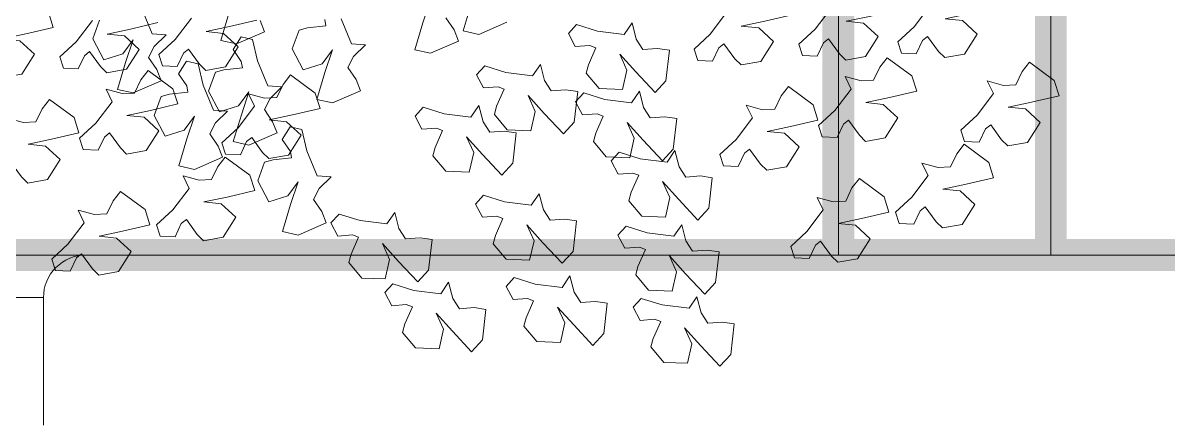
# Model space of a CAD drawing. Header units: metres. Extents: x 8 to 2416, y -346 to 476.
# Drawn here: x 218.993 to 220.071, y -224.396 to -224.018 of the extents above; entities that cross this region are included whole.
import ezdxf

# ---------------------------------------------------------------- set-up
doc = ezdxf.new("R2010")
doc.units = ezdxf.units.M
doc.linetypes.add('0', pattern=[0])
doc.layers.get('0').update_dxf_attribs({"color": 250, "linetype": '0', "lineweight": 20})
for name, color, linetype, lineweight in [('A-DOOR', 35, 'Continuous', 5), ('A-WALL', 250, 'Continuous', 20), ('ARBOLES', 86, 'Continuous', 0), ('baños', 140, 'Continuous', 0), ('muros bajitos', 252, 'Continuous', 5)]:
    doc.layers.add(name, color=color, linetype=linetype, lineweight=lineweight)
doc.layers.add('REVESTIMIENTO EXTERIOR', color=7, linetype='Continuous', lineweight=5, true_color=0xffdebd)
doc.styles.get("Standard").update_dxf_attribs({"font": 'arial.ttf', "height": 0.1875})

# ---------------------------------------------------------------- blocks, each defined once
blk = doc.blocks.new('TREES')
at = {"layer": 'ARBOLES', "color": 252, "true_color": 0x8da178}
for p, q in [((0.11048, -0.05868), (0.10592, -0.06602)), ((0.12296, -0.06028), (0.1315, -0.0574)), ((0.06666, -0.06585), (0.06467, -0.06112)), ((0.07895, -0.06243), (0.07438, -0.06977)), ((0.09143, -0.06403), (0.09996, -0.06115)), ((0.11558, -0.06257), (0.12296, -0.06028)), ((0.05813, -0.06873), (0.06666, -0.06585)), ((0.08405, -0.06632), (0.09143, -0.06403)), ((0.10592, -0.06602), (0.10119, -0.07129)), ((0.12118, -0.06261), (0.11558, -0.06257)), ((0.12628, -0.06651), (0.12118, -0.06261)), ((0.04565, -0.06712), (0.04108, -0.07447)), ((0.05075, -0.07102), (0.05813, -0.06873)), ((0.07438, -0.06977), (0.06966, -0.07503)), ((0.08965, -0.06636), (0.08405, -0.06632)), ((0.09475, -0.07025), (0.08965, -0.06636)), ((0.10906, -0.07016), (0.11054, -0.06871)), ((0.11054, -0.06871), (0.11449, -0.07317)), ((0.12287, -0.07324), (0.12628, -0.06651)), ((-0.04933, -0.07203), (-0.05103, -0.07956)), ((-0.03613, -0.07207), (-0.03791, -0.08089)), ((0.01577, -0.07329), (0.01361, -0.07721)), ((0.0176, -0.07831), (0.01577, -0.07329)), ((0.05635, -0.07106), (0.05075, -0.07102)), ((0.06145, -0.07495), (0.05635, -0.07106)), ((0.07753, -0.07391), (0.07901, -0.07246)), ((0.07901, -0.07246), (0.08296, -0.07692)), ((0.09133, -0.07699), (0.09475, -0.07025)), ((0.10119, -0.07129), (0.10268, -0.07482)), ((0.10744, -0.07457), (0.10906, -0.07016)), ((0.11449, -0.07317), (0.11665, -0.07495)), ((0.11665, -0.07495), (0.12287, -0.07324)), ((-0.03282, -0.08153), (-0.02421, -0.07679)), ((-0.00196, -0.07547), (-0.00427, -0.07853)), ((0.00496, -0.07693), (-0.00196, -0.07547)), ((0.01361, -0.07721), (0.00496, -0.07693)), ((0.04108, -0.07447), (0.03636, -0.07973)), ((0.05803, -0.08168), (0.06145, -0.07495)), ((0.06966, -0.07503), (0.07115, -0.07857)), ((0.07591, -0.07832), (0.07753, -0.07391)), ((0.08296, -0.07692), (0.08511, -0.0787)), ((0.08511, -0.0787), (0.09133, -0.07699)), ((0.09831, -0.0767), (0.0962, -0.07992)), ((0.10672, -0.08178), (0.09831, -0.0767)), ((0.10268, -0.07482), (0.10744, -0.07457)), ((0.14177, -0.07709), (0.14015, -0.0815)), ((0.14388, -0.07387), (0.14177, -0.07709)), ((0.15229, -0.07896), (0.14388, -0.07387)), ((-0.07319, -0.08835), (-0.07727, -0.08072)), ((-0.05103, -0.07956), (-0.05281, -0.08839)), ((-0.04084, -0.08086), (-0.04385, -0.07725)), ((-0.00427, -0.07853), (-0.00168, -0.08253)), ((0.02005, -0.08144), (0.0176, -0.07831)), ((0.02467, -0.08064), (0.02005, -0.08144)), ((0.02852, -0.08086), (0.02467, -0.08064)), ((0.03636, -0.07973), (0.03785, -0.08326)), ((0.04261, -0.08302), (0.04423, -0.07861)), ((0.04423, -0.07861), (0.04571, -0.07715)), ((0.04571, -0.07715), (0.04966, -0.08161)), ((0.07115, -0.07857), (0.07591, -0.07832)), ((0.0962, -0.07992), (0.09458, -0.08432)), ((0.15428, -0.08369), (0.15229, -0.07896)), ((-0.13716, -0.09115), (-0.14124, -0.08352)), ((-0.11324, -0.08239), (-0.11501, -0.09122)), ((-0.10131, -0.08711), (-0.10304, -0.08368)), ((-0.08191, -0.08338), (-0.08775, -0.08458)), ((-0.08243, -0.08138), (-0.08191, -0.08338)), ((-0.04772, -0.08903), (-0.03911, -0.08429)), ((-0.03911, -0.08429), (-0.04084, -0.08086)), ((-0.03791, -0.08089), (-0.03282, -0.08153)), ((-0.00168, -0.08253), (0.00295, -0.08173)), ((0.00295, -0.08173), (0.00495, -0.08228)), ((0.00495, -0.08228), (0.00306, -0.08793)), ((0.01278, -0.08358), (0.01846, -0.08882)), ((0.01555, -0.08845), (0.01278, -0.08358)), ((0.02831, -0.09069), (0.02852, -0.08086)), ((0.03785, -0.08326), (0.04261, -0.08302)), ((0.04966, -0.08161), (0.05181, -0.08339)), ((0.05181, -0.08339), (0.05803, -0.08168)), ((0.08538, -0.08395), (0.0877, -0.08779)), ((0.09065, -0.08488), (0.08538, -0.08395)), ((0.09458, -0.08432), (0.09065, -0.08488)), ((0.10871, -0.08651), (0.10672, -0.08178)), ((0.13095, -0.08113), (0.13326, -0.08496)), ((0.13622, -0.08205), (0.13095, -0.08113)), ((0.14015, -0.0815), (0.13622, -0.08205)), ((0.14574, -0.08657), (0.15428, -0.08369)), ((-0.10992, -0.09186), (-0.10131, -0.08711)), ((-0.09036, -0.08555), (-0.09199, -0.09179)), ((-0.08775, -0.08458), (-0.09036, -0.08555)), ((0.00306, -0.08793), (0.0026, -0.09069)), ((0.0877, -0.08779), (0.08313, -0.09513)), ((0.10018, -0.08939), (0.10871, -0.08651)), ((0.13326, -0.08496), (0.1287, -0.09231)), ((0.13837, -0.08886), (0.14574, -0.08657)), ((-0.15433, -0.08835), (-0.15596, -0.09459)), ((-0.13268, -0.09106), (-0.13716, -0.09115)), ((-0.13612, -0.09516), (-0.13268, -0.09106)), ((-0.11501, -0.09122), (-0.10992, -0.09186)), ((-0.10869, -0.08947), (-0.11085, -0.09371)), ((-0.10489, -0.08994), (-0.10869, -0.08947)), ((-0.10269, -0.09667), (-0.10489, -0.08994)), ((-0.09199, -0.09179), (-0.08787, -0.09812)), ((-0.08195, -0.09565), (-0.07911, -0.09082)), ((-0.07911, -0.09082), (-0.08082, -0.09835)), ((-0.06871, -0.08826), (-0.07319, -0.08835)), ((-0.07215, -0.09236), (-0.06871, -0.08826)), ((-0.05281, -0.08839), (-0.04772, -0.08903)), ((-0.03001, -0.09144), (-0.03232, -0.09449)), ((-0.02309, -0.0929), (-0.03001, -0.09144)), ((-0.01228, -0.08925), (-0.01445, -0.09318)), ((-0.01045, -0.09428), (-0.01228, -0.08925)), ((0.0026, -0.09069), (0.00719, -0.09522)), ((0.01473, -0.09481), (0.01555, -0.08845)), ((0.01846, -0.08882), (0.02522, -0.09477)), ((0.02522, -0.09477), (0.02831, -0.09069)), ((0.06764, -0.08889), (0.06553, -0.09211)), ((0.07605, -0.09398), (0.06764, -0.08889)), ((0.0928, -0.09168), (0.10018, -0.08939)), ((0.0984, -0.09172), (0.0928, -0.09168)), ((0.1035, -0.09561), (0.0984, -0.09172)), ((0.14397, -0.0889), (0.13837, -0.08886)), ((0.14907, -0.09279), (0.14397, -0.0889)), ((-0.15596, -0.09459), (-0.15184, -0.10092)), ((-0.14592, -0.09845), (-0.14308, -0.09362)), ((-0.14308, -0.09362), (-0.14479, -0.10115)), ((-0.1376, -0.09884), (-0.13612, -0.09516)), ((-0.11085, -0.09371), (-0.10785, -0.09732)), ((-0.07364, -0.09604), (-0.07215, -0.09236)), ((-0.03232, -0.09449), (-0.02973, -0.09849)), ((-0.01445, -0.09318), (-0.02309, -0.0929)), ((-0.00801, -0.09741), (-0.01045, -0.09428)), ((0.00719, -0.09522), (0.01473, -0.09481)), ((0.02015, -0.09488), (0.01799, -0.0988)), ((0.02199, -0.0999), (0.02015, -0.09488)), ((0.06553, -0.09211), (0.06391, -0.09652)), ((0.07804, -0.09871), (0.07605, -0.09398)), ((0.08313, -0.09513), (0.07841, -0.10039)), ((0.1287, -0.09231), (0.12398, -0.09757)), ((0.13185, -0.09645), (0.13333, -0.09499)), ((0.13333, -0.09499), (0.13728, -0.09945)), ((0.14565, -0.09953), (0.14907, -0.09279)), ((-0.15184, -0.10092), (-0.14592, -0.09845)), ((-0.1346, -0.10245), (-0.1376, -0.09884)), ((-0.12532, -0.09886), (-0.12749, -0.10311)), ((-0.12152, -0.09934), (-0.12532, -0.09886)), ((-0.10785, -0.09732), (-0.10733, -0.09933)), ((-0.09861, -0.10429), (-0.10269, -0.09667)), ((-0.08787, -0.09812), (-0.08195, -0.09565)), ((-0.08082, -0.09835), (-0.08259, -0.10718)), ((-0.07063, -0.09965), (-0.07364, -0.09604)), ((-0.02973, -0.09849), (-0.0251, -0.09769)), ((-0.0251, -0.09769), (-0.0231, -0.09825)), ((-0.0231, -0.09825), (-0.02499, -0.1039)), ((-0.00338, -0.09661), (-0.00801, -0.09741)), ((0.00046, -0.09682), (-0.00338, -0.09661)), ((0.00243, -0.09706), (0.00011, -0.10012)), ((0.00026, -0.10665), (0.00046, -0.09682)), ((0.00935, -0.09852), (0.00243, -0.09706)), ((0.01799, -0.0988), (0.00935, -0.09852)), ((0.05471, -0.09614), (0.05703, -0.09998)), ((0.05998, -0.09707), (0.05471, -0.09614)), ((0.06391, -0.09652), (0.05998, -0.09707)), ((0.06951, -0.10158), (0.07804, -0.09871)), ((0.08628, -0.09927), (0.08776, -0.09782)), ((0.08776, -0.09782), (0.09171, -0.10228)), ((0.10008, -0.10235), (0.1035, -0.09561)), ((0.12398, -0.09757), (0.12547, -0.1011)), ((0.13023, -0.10086), (0.13185, -0.09645)), ((-0.14479, -0.10115), (-0.14656, -0.10998)), ((-0.13286, -0.10588), (-0.1346, -0.10245)), ((-0.11932, -0.10606), (-0.12152, -0.09934)), ((-0.11578, -0.1015), (-0.11741, -0.10774)), ((-0.11317, -0.10052), (-0.11578, -0.1015)), ((-0.10733, -0.09933), (-0.11317, -0.10052)), ((-0.06889, -0.10308), (-0.07063, -0.09965)), ((-0.01527, -0.09954), (-0.00959, -0.10479)), ((-0.0125, -0.10441), (-0.01527, -0.09954)), ((0.00011, -0.10012), (0.00271, -0.10412)), ((0.02443, -0.10303), (0.02199, -0.0999)), ((0.02906, -0.10223), (0.02443, -0.10303)), ((0.0329, -0.10245), (0.02906, -0.10223)), ((0.0327, -0.11228), (0.0329, -0.10245)), ((0.05703, -0.09998), (0.05246, -0.10732)), ((0.06213, -0.10388), (0.06951, -0.10158)), ((0.07841, -0.10039), (0.0799, -0.10393)), ((0.08466, -0.10368), (0.08628, -0.09927)), ((0.09171, -0.10228), (0.09386, -0.10406)), ((0.09386, -0.10406), (0.10008, -0.10235)), ((0.12548, -0.10203), (0.12337, -0.10525)), ((0.12547, -0.1011), (0.13023, -0.10086)), ((0.13389, -0.10712), (0.12548, -0.10203)), ((0.13728, -0.09945), (0.13943, -0.10123)), ((0.13943, -0.10123), (0.14565, -0.09953)), ((-0.14147, -0.11062), (-0.13286, -0.10588)), ((-0.12749, -0.10311), (-0.12448, -0.10672)), ((-0.11524, -0.11368), (-0.11932, -0.10606)), ((-0.09413, -0.1042), (-0.09861, -0.10429)), ((-0.09757, -0.1083), (-0.09413, -0.1042)), ((-0.07751, -0.10782), (-0.06889, -0.10308)), ((-0.04841, -0.10646), (-0.05072, -0.10951)), ((-0.04149, -0.10791), (-0.04841, -0.10646)), ((-0.03068, -0.10427), (-0.03285, -0.10819)), ((-0.02885, -0.1093), (-0.03068, -0.10427)), ((-0.02499, -0.1039), (-0.02545, -0.10665)), ((-0.01332, -0.11078), (-0.0125, -0.10441)), ((-0.00959, -0.10479), (-0.00284, -0.11074)), ((0.00271, -0.10412), (0.00734, -0.10332)), ((0.00734, -0.10332), (0.00933, -0.10387)), ((0.00933, -0.10387), (0.00745, -0.10952)), ((0.01717, -0.10517), (0.02284, -0.11041)), ((0.01993, -0.11004), (0.01717, -0.10517)), ((0.06773, -0.10392), (0.06213, -0.10388)), ((0.07283, -0.10781), (0.06773, -0.10392)), ((0.0799, -0.10393), (0.08466, -0.10368)), ((0.12337, -0.10525), (0.12175, -0.10966)), ((-0.14656, -0.10998), (-0.14147, -0.11062)), ((-0.1298, -0.10992), (-0.13241, -0.11089)), ((-0.12396, -0.10872), (-0.1298, -0.10992)), ((-0.12448, -0.10672), (-0.12396, -0.10872)), ((-0.11741, -0.10774), (-0.11329, -0.11406)), ((-0.10737, -0.11159), (-0.10453, -0.10676)), ((-0.10453, -0.10676), (-0.10624, -0.1143)), ((-0.09905, -0.11198), (-0.09757, -0.1083)), ((-0.08259, -0.10718), (-0.07751, -0.10782)), ((-0.05072, -0.10951), (-0.04813, -0.11351)), ((-0.03285, -0.10819), (-0.04149, -0.10791)), ((-0.02641, -0.11243), (-0.02885, -0.1093)), ((-0.02545, -0.10665), (-0.02086, -0.11119)), ((-0.00284, -0.11074), (0.00026, -0.10665)), ((0.00745, -0.10952), (0.00698, -0.11228)), ((0.01911, -0.1164), (0.01993, -0.11004)), ((0.05246, -0.10732), (0.04774, -0.11259)), ((0.05561, -0.11147), (0.05709, -0.11001)), ((0.05709, -0.11001), (0.06104, -0.11447)), ((0.06942, -0.11454), (0.07283, -0.10781)), ((0.11255, -0.10929), (0.11486, -0.11312)), ((0.11782, -0.11022), (0.11255, -0.10929)), ((0.12175, -0.10966), (0.11782, -0.11022)), ((0.13588, -0.11185), (0.13389, -0.10712)), ((-0.13241, -0.11089), (-0.13404, -0.11713)), ((-0.11076, -0.1136), (-0.11524, -0.11368)), ((-0.1142, -0.1177), (-0.11076, -0.1136)), ((-0.11329, -0.11406), (-0.10737, -0.11159)), ((-0.09605, -0.11559), (-0.09905, -0.11198)), ((-0.04813, -0.11351), (-0.0435, -0.11271)), ((-0.0435, -0.11271), (-0.0415, -0.11326)), ((-0.0415, -0.11326), (-0.04339, -0.11892)), ((-0.02178, -0.11163), (-0.02641, -0.11243)), ((-0.01794, -0.11184), (-0.02178, -0.11163)), ((-0.02086, -0.11119), (-0.01332, -0.11078)), ((-0.01814, -0.12167), (-0.01794, -0.11184)), ((0.00698, -0.11228), (0.01157, -0.11681)), ((0.02284, -0.11041), (0.0296, -0.11636)), ((0.0296, -0.11636), (0.0327, -0.11228)), ((0.03329, -0.11272), (0.03112, -0.11664)), ((0.03512, -0.11775), (0.03329, -0.11272)), ((0.04774, -0.11259), (0.04923, -0.11612)), ((0.05399, -0.11588), (0.05561, -0.11147)), ((0.11486, -0.11312), (0.1103, -0.12047)), ((0.12734, -0.11473), (0.13588, -0.11185)), ((-0.13404, -0.11713), (-0.12992, -0.12346)), ((-0.124, -0.12099), (-0.12116, -0.11616)), ((-0.12116, -0.11616), (-0.12287, -0.12369)), ((-0.10624, -0.1143), (-0.10801, -0.12313)), ((-0.09431, -0.11903), (-0.09605, -0.11559)), ((-0.09029, -0.1167), (-0.09245, -0.12095)), ((-0.08648, -0.11718), (-0.09029, -0.1167)), ((-0.08429, -0.1239), (-0.08648, -0.11718)), ((-0.03367, -0.11456), (-0.02799, -0.1198)), ((-0.0309, -0.11943), (-0.03367, -0.11456)), ((0.01157, -0.11681), (0.01911, -0.1164)), ((0.01556, -0.1149), (0.01324, -0.11796)), ((0.02248, -0.11636), (0.01556, -0.1149)), ((0.03112, -0.11664), (0.02248, -0.11636)), ((0.04923, -0.11612), (0.05399, -0.11588)), ((0.06104, -0.11447), (0.06319, -0.11625)), ((0.06319, -0.11625), (0.06942, -0.11454)), ((0.09306, -0.11613), (0.09095, -0.11935)), ((0.10147, -0.12122), (0.09306, -0.11613)), ((0.11997, -0.11702), (0.12734, -0.11473)), ((0.12557, -0.11706), (0.11997, -0.11702)), ((0.13067, -0.12095), (0.12557, -0.11706)), ((-0.12992, -0.12346), (-0.124, -0.12099)), ((-0.11569, -0.12138), (-0.1142, -0.1177)), ((-0.10292, -0.12377), (-0.09431, -0.11903)), ((-0.09245, -0.12095), (-0.08945, -0.12456)), ((-0.04339, -0.11892), (-0.04385, -0.12167)), ((-0.03173, -0.1258), (-0.0309, -0.11943)), ((-0.02799, -0.1198), (-0.02124, -0.12576)), ((0.01324, -0.11796), (0.01584, -0.12196)), ((0.01584, -0.12196), (0.02047, -0.12116)), ((0.02047, -0.12116), (0.02247, -0.12171)), ((0.03756, -0.12087), (0.03512, -0.11775)), ((0.04219, -0.12007), (0.03756, -0.12087)), ((0.04603, -0.12029), (0.04219, -0.12007)), ((0.04583, -0.13012), (0.04603, -0.12029)), ((0.09095, -0.11935), (0.08933, -0.12375)), ((0.1103, -0.12047), (0.10558, -0.12573)), ((0.12725, -0.12769), (0.13067, -0.12095)), ((-0.12287, -0.12369), (-0.12464, -0.13252)), ((-0.11268, -0.12499), (-0.11569, -0.12138)), ((-0.10801, -0.12313), (-0.10292, -0.12377)), ((-0.08945, -0.12456), (-0.08893, -0.12656)), ((-0.08021, -0.13153), (-0.08429, -0.1239)), ((-0.04385, -0.12167), (-0.03926, -0.1262)), ((-0.02124, -0.12576), (-0.01814, -0.12167)), ((0.02247, -0.12171), (0.02058, -0.12736)), ((0.0303, -0.12301), (0.03597, -0.12825)), ((0.03307, -0.12788), (0.0303, -0.12301)), ((0.08013, -0.12338), (0.08245, -0.12722)), ((0.0854, -0.12431), (0.08013, -0.12338)), ((0.08933, -0.12375), (0.0854, -0.12431)), ((0.10346, -0.12594), (0.10147, -0.12122)), ((0.11183, -0.12902), (0.11345, -0.12461)), ((0.11345, -0.12461), (0.11493, -0.12316)), ((0.11493, -0.12316), (0.11888, -0.12762)), ((-0.11956, -0.13316), (-0.11094, -0.12842)), ((-0.11094, -0.12842), (-0.11268, -0.12499)), ((-0.09476, -0.12776), (-0.09738, -0.12873)), ((-0.08893, -0.12656), (-0.09476, -0.12776)), ((-0.03926, -0.1262), (-0.03173, -0.1258)), ((0.02058, -0.12736), (0.02012, -0.13012)), ((0.03224, -0.13424), (0.03307, -0.12788)), ((0.03597, -0.12825), (0.04273, -0.1342)), ((0.08245, -0.12722), (0.07788, -0.13456)), ((0.09493, -0.12882), (0.10346, -0.12594)), ((0.10558, -0.12573), (0.10707, -0.12927)), ((0.11888, -0.12762), (0.12103, -0.12939)), ((0.12103, -0.12939), (0.12725, -0.12769)), ((-0.09738, -0.12873), (-0.09901, -0.13497)), ((-0.07573, -0.13144), (-0.08021, -0.13153)), ((-0.07917, -0.13554), (-0.07573, -0.13144)), ((-0.00876, -0.13056), (-0.01093, -0.13448)), ((-0.00693, -0.13559), (-0.00876, -0.13056)), ((0.02012, -0.13012), (0.0247, -0.13465)), ((0.04273, -0.1342), (0.04583, -0.13012)), ((0.08755, -0.13111), (0.09493, -0.12882)), ((0.09315, -0.13115), (0.08755, -0.13111)), ((0.09825, -0.13504), (0.09315, -0.13115)), ((0.10707, -0.12927), (0.11183, -0.12902)), ((-0.12464, -0.13252), (-0.11956, -0.13316)), ((-0.09901, -0.13497), (-0.09489, -0.1413)), ((-0.08897, -0.13883), (-0.08613, -0.134)), ((-0.08613, -0.134), (-0.08784, -0.14153)), ((-0.08065, -0.13922), (-0.07917, -0.13554)), ((-0.02649, -0.13275), (-0.02881, -0.1358)), ((-0.02881, -0.1358), (-0.02621, -0.1398)), ((-0.01957, -0.1342), (-0.02649, -0.13275)), ((-0.01093, -0.13448), (-0.01957, -0.1342)), ((-0.00449, -0.13871), (-0.00693, -0.13559)), ((0.0247, -0.13465), (0.03224, -0.13424)), ((0.07788, -0.13456), (0.07316, -0.13982)), ((0.09483, -0.14178), (0.09825, -0.13504)), ((-0.09489, -0.1413), (-0.08897, -0.13883)), ((-0.07765, -0.14283), (-0.08065, -0.13922)), ((-0.02621, -0.1398), (-0.02158, -0.139)), ((-0.02158, -0.139), (-0.01958, -0.13955)), ((-0.01958, -0.13955), (-0.02147, -0.1452)), ((0.00014, -0.13791), (-0.00449, -0.13871)), ((0.00398, -0.13813), (0.00014, -0.13791)), ((0.00378, -0.14796), (0.00398, -0.13813)), ((0.01994, -0.13837), (0.01763, -0.14142)), ((0.02686, -0.13983), (0.01994, -0.13837)), ((0.03767, -0.13618), (0.03551, -0.14011)), ((0.0395, -0.14121), (0.03767, -0.13618)), ((0.07941, -0.14311), (0.08103, -0.1387)), ((0.08103, -0.1387), (0.08251, -0.13725)), ((0.08251, -0.13725), (0.08646, -0.14171)), ((-0.08784, -0.14153), (-0.08961, -0.15036)), ((-0.07591, -0.14626), (-0.07765, -0.14283)), ((-0.07206, -0.14307), (-0.07437, -0.14612)), ((-0.06514, -0.14452), (-0.07206, -0.14307)), ((-0.05433, -0.14088), (-0.0565, -0.1448)), ((-0.0525, -0.14591), (-0.05433, -0.14088)), ((-0.01175, -0.14085), (-0.00608, -0.14609)), ((-0.00898, -0.14572), (-0.01175, -0.14085)), ((0.01763, -0.14142), (0.02022, -0.14542)), ((0.03551, -0.14011), (0.02686, -0.13983)), ((0.04195, -0.14434), (0.0395, -0.14121)), ((0.07316, -0.13982), (0.07465, -0.14336)), ((0.07465, -0.14336), (0.07941, -0.14311)), ((0.08646, -0.14171), (0.08861, -0.14349)), ((0.08861, -0.14349), (0.09483, -0.14178)), ((-0.08452, -0.151), (-0.07591, -0.14626)), ((-0.07437, -0.14612), (-0.07178, -0.15012)), ((-0.0565, -0.1448), (-0.06514, -0.14452)), ((-0.05006, -0.14904), (-0.0525, -0.14591)), ((-0.02147, -0.1452), (-0.02194, -0.14796)), ((-0.00981, -0.15208), (-0.00898, -0.14572)), ((-0.00608, -0.14609), (0.00068, -0.15204)), ((0.02022, -0.14542), (0.02485, -0.14462)), ((0.02485, -0.14462), (0.02685, -0.14517)), ((0.02685, -0.14517), (0.02496, -0.15083)), ((0.03468, -0.14647), (0.04036, -0.15172)), ((0.03745, -0.15134), (0.03468, -0.14647)), ((0.04657, -0.14354), (0.04195, -0.14434)), ((0.05042, -0.14375), (0.04657, -0.14354)), ((0.05021, -0.15358), (0.05042, -0.14375)), ((-0.08961, -0.15036), (-0.08452, -0.151)), ((-0.07178, -0.15012), (-0.06715, -0.14932)), ((-0.06715, -0.14932), (-0.06515, -0.14987)), ((-0.06515, -0.14987), (-0.06704, -0.15553)), ((-0.04543, -0.14823), (-0.05006, -0.14904)), ((-0.04159, -0.14845), (-0.04543, -0.14823)), ((-0.04179, -0.15828), (-0.04159, -0.14845)), ((-0.02194, -0.14796), (-0.01735, -0.15249)), ((0.00068, -0.15204), (0.00378, -0.14796)), ((-0.05732, -0.15117), (-0.05164, -0.15641)), ((-0.05455, -0.15604), (-0.05732, -0.15117)), ((-0.01735, -0.15249), (-0.00981, -0.15208)), ((0.02496, -0.15083), (0.0245, -0.15358)), ((0.0245, -0.15358), (0.02909, -0.15811)), ((0.03663, -0.15771), (0.03745, -0.15134)), ((0.04036, -0.15172), (0.04712, -0.15767)), ((0.04712, -0.15767), (0.05021, -0.15358)), ((-0.06704, -0.15553), (-0.0675, -0.15828)), ((-0.05537, -0.1624), (-0.05455, -0.15604)), ((-0.05164, -0.15641), (-0.04489, -0.16237)), ((0.0035, -0.1559), (0.00134, -0.15982)), ((0.00534, -0.16093), (0.0035, -0.1559)), ((0.02909, -0.15811), (0.03663, -0.15771)), ((-0.0675, -0.15828), (-0.06291, -0.16281)), ((-0.04489, -0.16237), (-0.04179, -0.15828)), ((-0.03505, -0.16154), (-0.03721, -0.16547)), ((-0.03322, -0.16657), (-0.03505, -0.16154)), ((-0.01422, -0.15808), (-0.01654, -0.16114)), ((-0.01654, -0.16114), (-0.01394, -0.16514)), ((-0.0073, -0.15954), (-0.01422, -0.15808)), ((0.00134, -0.15982), (-0.0073, -0.15954)), ((0.00778, -0.16405), (0.00534, -0.16093)), ((0.02696, -0.16091), (0.02465, -0.16396)), ((0.03388, -0.16236), (0.02696, -0.16091)), ((0.04469, -0.15872), (0.04252, -0.16264)), ((0.04652, -0.16375), (0.04469, -0.15872)), ((-0.06291, -0.16281), (-0.05537, -0.1624)), ((-0.05277, -0.16373), (-0.05509, -0.16678)), ((-0.04585, -0.16519), (-0.05277, -0.16373)), ((-0.03721, -0.16547), (-0.04585, -0.16519)), ((-0.01394, -0.16514), (-0.00932, -0.16434)), ((-0.00932, -0.16434), (-0.00732, -0.16489)), ((-0.00732, -0.16489), (-0.0092, -0.17054)), ((0.01241, -0.16325), (0.00778, -0.16405)), ((0.01625, -0.16347), (0.01241, -0.16325)), ((0.01605, -0.1733), (0.01625, -0.16347)), ((0.02465, -0.16396), (0.02724, -0.16796)), ((0.04252, -0.16264), (0.03388, -0.16236)), ((0.04896, -0.16688), (0.04652, -0.16375)), ((-0.05509, -0.16678), (-0.05249, -0.17078)), ((-0.03077, -0.1697), (-0.03322, -0.16657)), ((-0.02614, -0.1689), (-0.03077, -0.1697)), ((-0.0223, -0.16911), (-0.02614, -0.1689)), ((0.00052, -0.16619), (0.00619, -0.17143)), ((0.00328, -0.17106), (0.00052, -0.16619)), ((0.02724, -0.16796), (0.03187, -0.16716)), ((0.03187, -0.16716), (0.03387, -0.16771)), ((0.03387, -0.16771), (0.03198, -0.17337)), ((0.05359, -0.16608), (0.04896, -0.16688)), ((0.05743, -0.16629), (0.05359, -0.16608)), ((0.05723, -0.17612), (0.05743, -0.16629)), ((-0.05249, -0.17078), (-0.04787, -0.16998)), ((-0.04787, -0.16998), (-0.04587, -0.17053)), ((-0.04587, -0.17053), (-0.04775, -0.17619)), ((-0.03803, -0.17183), (-0.03236, -0.17708)), ((-0.03527, -0.1767), (-0.03803, -0.17183)), ((-0.0225, -0.17894), (-0.0223, -0.16911)), ((-0.0092, -0.17054), (-0.00967, -0.1733)), ((0.00246, -0.17742), (0.00328, -0.17106)), ((0.00619, -0.17143), (0.01295, -0.17738)), ((0.0417, -0.16901), (0.04738, -0.17425)), ((0.04447, -0.17388), (0.0417, -0.16901)), ((-0.04775, -0.17619), (-0.04822, -0.17894)), ((-0.00967, -0.1733), (-0.00508, -0.17783)), ((0.01295, -0.17738), (0.01605, -0.1733)), ((0.03198, -0.17337), (0.03152, -0.17612)), ((0.03152, -0.17612), (0.03611, -0.18065)), ((0.04365, -0.18025), (0.04447, -0.17388)), ((0.04738, -0.17425), (0.05413, -0.18021)), ((0.05413, -0.18021), (0.05723, -0.17612)), ((-0.04822, -0.17894), (-0.04363, -0.18347)), ((-0.03609, -0.18307), (-0.03527, -0.1767)), ((-0.03236, -0.17708), (-0.0256, -0.18303)), ((-0.0256, -0.18303), (-0.0225, -0.17894)), ((-0.00508, -0.17783), (0.00246, -0.17742)), ((-0.04363, -0.18347), (-0.03609, -0.18307)), ((0.03611, -0.18065), (0.04365, -0.18025))]:
    blk.add_line(p, q, dxfattribs=at)
blk = doc.blocks.new('PL BASE 2N NASAS 09')
at = {"layer": 'A-DOOR'}
for p, q in [((166.3576, -5.2117), (169.0876, -5.2117)), ((169.0136, -5.2517), (169.0476, -5.2517)), ((169.0476, -5.3717), (169.0476, -5.2517))]:
    blk.add_line(p, q, dxfattribs=at)
at = {"layer": 'A-WALL'}
for p, q in [((169.0876, -5.2117), (171.1575, -5.2117)), ((169.0476, -5.2517), (169.0476, -5.3717))]:
    blk.add_line(p, q, dxfattribs=at)
blk.add_arc((169.0876, -5.2517), 0.04, 89.9998, 180, dxfattribs=at)
at = {"layer": 'muros bajitos'}
for p, q in [((169.996, -5.2117), (169.996, -4.4691)), ((169.796, -5.2117), (169.796, -4.6691))]:
    blk.add_line(p, q, dxfattribs=at)
at = {"layer": 'baños', "linetype": 'Continuous', "flags": 8}
for tag, p in [('MODELNUMBER', (167.1329, -5.6306, 0)), ('TRADENAME', (167.1329, -5.6307, 0)), ('PRODUCT', (167.1329, -5.6307, 0)), ('MATERIAL', (167.1329, -5.6307, 0)), ('MODELNUMBER', (168.3076, -5.6306, 0)), ('TRADENAME', (168.3076, -5.6307, 0)), ('PRODUCT', (168.3076, -5.6307, 0)), ('MATERIAL', (168.3076, -5.6307, 0))]:
    blk.add_attdef(tag, p, '', height=0.0000254, rotation=180.0001, dxfattribs=at)
blk = doc.blocks.new('PL MUEBLES 2N NASAS 09')
blk.add_blockref('PL BASE 2N NASAS 09', (49.9143, 62.717))
at = {"layer": 'ARBOLES', "xscale": 2.935254890295517, "yscale": 2.935254890295517, "zscale": 2.935254890295517, "rotation": 354.6252016265699}
for p in [(219.4901, 57.9422), (218.7944, 57.9302)]:
    blk.add_blockref('TREES', p, dxfattribs=at)

msp = doc.modelspace()

# ---------------------------------------------------------------- linework, layer by layer
at = {"layer": 'REVESTIMIENTO EXTERIOR', "const_width": 0.03}
for points in [[(219.93307, -223.45585, -0.3215204), (219.96025, -223.49374), (219.96025, -224.23633)], [(219.76025, -224.23633), (219.76025, -223.69374, 0.3613185), (219.72756, -223.65441, 0.3613185)], [(215.26242, -230.15712, -0.4418399), (215.19182, -230.23637), (208.35182, -230.23633), (208.31182, -230.19633), (208.31182, -224.27633, -0.4142136), (208.35182, -224.23633), (229.52182, -224.23633, -0.4643691), (229.56182, -224.27633), (229.56182, -244.19633), (229.52182, -244.23633), (223.95182, -244.23633)]]:
    msp.add_lwpolyline(points, format="xyb", dxfattribs=at)

# ---------------------------------------------------------------- block references
at = {"layer": 'REVESTIMIENTO EXTERIOR', "color": 30, "true_color": 0xf8991e}
msp.add_blockref('PL MUEBLES 2N NASAS 09', (0.05, -281.74161), dxfattribs=at)

doc.saveas('drawing.dxf')
